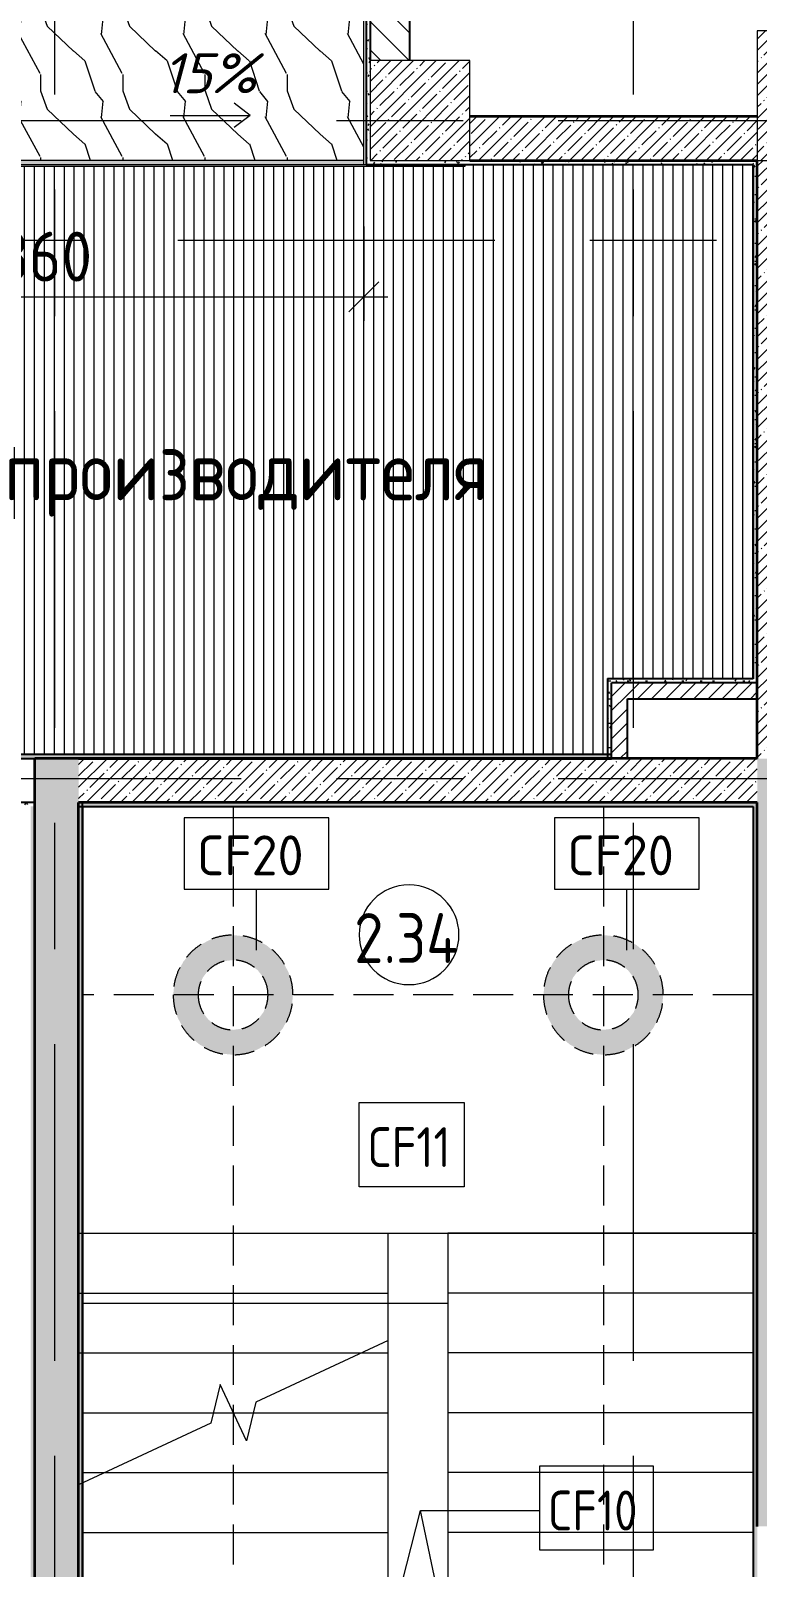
# Model space of a CAD drawing. Header units: millimetres. Extents: x 35146 to 234858, y -8553 to 29000.
# Drawn here: x 71840 to 75480, y 3845 to 11550 of the extents above; entities that cross this region are included whole.
import ezdxf

# ---------------------------------------------------------------- set-up
doc = ezdxf.new("R2010")
doc.units = ezdxf.units.MM
for name, pattern in [('200_ШТРИХ__ш1_п0_6_', [160, 100, -60]), ('ADSK_Штрих_ш2 п1', [300, 200, -100]), ('Осевая', [3175, 635, -476.25, 1587.5, -476.25])]:
    doc.linetypes.add(name, pattern=pattern)
for name, color, linetype, lineweight in [('A-ANNO-DIMS', 7, 'Continuous', 9), ('A-ANNO-DIMS-100', 7, 'Continuous', 9), ('A-AREA-IDEN', 7, 'Continuous', 9), ('A-CLNG', 7, 'Continuous', 9), ('A-CLNG-IDEN', 7, 'Continuous', 9), ('A-CLNG-PATT', 7, 'Continuous', 9), ('A-DETL', 7, 'Continuous', 9), ('A-DETL-1', 7, 'ADSK_Штрих_ш2 п1', 9), ('A-DETL-MBND', 7, '200_ШТРИХ__ш1_п0_6_', 9), ('A-DETL-MBND-1', 7, 'Continuous', 9), ('A-FLOR', 7, 'Continuous', 9), ('A-WALL', 7, 'Continuous', 9), ('G-ANNO-DIMS', 7, 'Continuous', 9), ('G-ANNO-TEXT', 7, 'Continuous', 9), ('I-WALL', 7, 'Continuous', 9), ('S-COLS', 7, 'Continuous', 9), ('S-STRS-1', 7, 'Continuous', 9), ('S-STRS-MBND', 7, 'Continuous', 9), ('Оси-2', 7, 'Осевая', 9)]:
    doc.layers.add(name, color=color, linetype=linetype, lineweight=lineweight)
for name, color, linetype, lineweight, true_color in [('A-WALL-1', 7, 'Continuous', 25, 0x3c3c3c), ('A-WALL-3', 7, 'Continuous', 35, 0x3c3c3c), ('A-WALL-FNSH-2', 7, 'Continuous', 13, 0x3c3c3c), ('G-ANNO-TEXT-1', 7, 'Continuous', 9, 0x3c3c3c)]:
    doc.layers.add(name, color=color, linetype=linetype, lineweight=lineweight, true_color=true_color)
doc.styles.add('GOST Common', font='GOST_Common.ttf', dxfattribs={"width": 0.9, "height": 250})
doc.styles.add('GOST Common_1', font='GOST_Common.ttf', dxfattribs={"height": 200})
doc.styles.add('GOST Common_2', font='GOST_Common.ttf', dxfattribs={"width": 0.9, "height": 300})
doc.styles.add('GOST Common_3', font='GOST_Common.ttf', dxfattribs={"width": 0.9, "height": 200})
doc.styles.add('ISOCPEUR', font='isocpeur.ttf', dxfattribs={"width": 0.9, "height": 250})
doc.styles.add('ISOCPEUR_I', font='isocpeui.ttf', dxfattribs={"height": 200})
doc.dimstyles.new('ISO-2_5_0_9К_БОЛЬШОЙ', dxfattribs={"dimscale": 304.8, "dimtxt": 248.995294, "dimasz": 0.492126, "dimexe": 0.393701, "dimexo": 0.984252, "dimgap": 0, "dimtad": 1, "dimdec": 0, "dimrnd": 10, "dimzin": 0, "dimdsep": 46, "dimtxsty": 'ISOCPEUR', "dimblk1": 'OBLIQUE', "dimblk2": 'OBLIQUE', "dimsah": 1, "dimcen": 0.09, "dimdle": 0.393701, "dimazin": 0, "dimtfac": 1, "dimtdec": 4, "dimtix": 1, "dimtmove": 0, "dimatfit": 3, "dimfxl": 1, "dimtvp": 1, "dimtolj": 1, "dimtzin": 0, "dimarcsym": 2})
pattern_1 = [(45, (0, 0), (-57.02463, 57.02463), []), (45, (57.025, 0), (-57.02463, 57.02463), [100.806, -20.161, 3.353, -16.808])]
pattern_2 = [(45, (0, 0), (-35.35534, 35.35534), [])]
pattern_3 = [(0, (0, 0), (121.92, 30.48), [10.058, -81.382, 10.058, -81.382, -487.68]), (0, (0, 0), (121.92, 30.48), [-182.88, 10.058, -172.822, 10.058, -81.382, -213.36]), (0, (0, 0), (121.92, 30.48), [-457.2, 10.058, -50.902, 10.058, -142.342]), (120, (45.72, 15.24), (-87.356454, 90.345817), [10.058, -81.382, 10.058, -81.382, -487.68]), (120, (45.72, 15.24), (-87.356454, 90.345817), [-182.88, 10.058, -172.822, 10.058, -81.382, -213.36]), (120, (45.72, 15.24), (-87.356454, 90.345817), [-457.2, 10.058, -50.902, 10.058, -142.342]), (240, (60.96, 76.2), (-34.563546, -120.825817), [10.058, -81.382, 10.058, -81.382, -487.68]), (240, (60.96, 76.2), (-34.563546, -120.825817), [-182.88, 10.058, -172.822, 10.058, -81.382, -213.36]), (240, (60.96, 76.2), (-34.563546, -120.825817), [-457.2, 10.058, -50.902, 10.058, -142.342])]

# ---------------------------------------------------------------- blocks, each defined once
blk = doc.blocks.new('BSC_Колонна _Прямоугольная - 650х500-23287315-План потолков с обозначением видов отделки и геометрии 2 этажа в осях 12-23')
at = {"layer": 'S-COLS'}
h = blk.add_hatch(dxfattribs=at)
h.set_pattern_fill('FP_33', color=256, style=0, pattern_type=2)
h.set_pattern_definition([(135, (11225, -75730), (-57.02463, -57.02463), []), (135, (11225, -75672.975), (-57.02463, -57.02463), [100.806, -20.161, 3.353, -16.808])])
h.paths.add_polyline_path([(325, -50.2), (325, 250), (-325, 250), (-325, -250), (325, -250)])
for p, q in [((325, 250), (-325, 250)), ((-325, 250), (-325, -250)), ((325, -250), (325, 250)), ((-325, -250), (325, -250))]:
    blk.add_line(p, q, dxfattribs=at)
blk = doc.blocks.new('BSC_Колонна _Прямоугольная - 500х500-V24-План потолков с обозначением видов отделки и геометрии 2 этажа в осях 12-23')
at = {"layer": 'S-COLS'}
h = blk.add_hatch(dxfattribs=at)
h.set_pattern_fill('FP_34', color=256, style=0, pattern_type=2)
h.set_pattern_definition([(45, (-73790, -11150), (-57.02463, 57.02463), []), (45, (-73732.975, -11150), (-57.02463, 57.02463), [100.806, -20.161, 3.353, -16.808])])
h.paths.add_polyline_path([(-250, -250), (250, -250), (250, 250), (-250, 250)])
for p, q in [((250, 250), (-250, 250)), ((-250, 250), (-250, -250)), ((250, -250), (250, 250)), ((-250, -250), (250, -250))]:
    blk.add_line(p, q, dxfattribs=at)
blk = doc.blocks.new('Марка_Помещения - Номер-25198446-План потолков с обозначением видов отделки и геометрии 2 этажа в осях 12-23')
at = {"layer": 'A-AREA-IDEN'}
for start, end in [(360, 180), (180, 360)]:
    blk.add_arc((0, 0), 2.5, start, end, dxfattribs=at)
blk = doc.blocks.new('DIMBLOCK99-План потолков с обозначением видов отделки и геометрии 2 этажа в осях 12-23')
at = {"layer": 'A-ANNO-DIMS-100'}
for p, q in [((70150, 10579.5), (70150, 10095.6)), ((70150, 10215.6), (70150, 10579.5)), ((73509, 10568.5), (73509, 10095.6)), ((73509, 10215.6), (73509, 10568.5)), ((70150, 10215.6), (73629, 10215.6))]:
    blk.add_line(p, q, dxfattribs=at)
at = {"layer": 'A-ANNO-DIMS-100', "lineweight": 20}
for p, q in [((70150, 10215.6), (70225, 10290.6)), ((73509, 10215.6), (73584, 10290.6)), ((70150, 10215.6), (70075, 10140.6)), ((73509, 10215.6), (73434, 10140.6))]:
    blk.add_line(p, q, dxfattribs=at)
at = {"layer": 'A-ANNO-DIMS-100', "color": 0, "insert": (71513.5, 10542.3), "char_height": 250, "width": 758.478, "attachment_point": 1, "line_spacing_factor": 1.149209, "style": 'ISOCPEUR'}
blk.add_mtext('3360', dxfattribs=at)
blk = doc.blocks.new('_Oblique')
at = {"color": 0, "linetype": 'ByBlock', "lineweight": -2}
blk.add_line((-0.5, -0.5), (0.5, 0.5), dxfattribs=at)
blk = doc.blocks.new('М_потолков - Марка_ Имя типа-25382930-План потолков с обозначением видов отделки и геометрии 2 этажа в осях 12-23')
at = {"layer": 'A-CLNG-IDEN'}
for p, q in [((3.625, 1.984375), (-3.625, 1.984375)), ((-3.625, 1.984375), (-3.625, -1.59375)), ((3.625, -1.59375), (3.625, 1.984375)), ((-3.625, -1.59375), (3.625, -1.59375))]:
    blk.add_line(p, q, dxfattribs=at)

msp = doc.modelspace()

# ---------------------------------------------------------------- hatches: boundary and pattern name
at = {"layer": 'A-CLNG-PATT'}
h = msp.add_hatch(dxfattribs=at)
h.set_pattern_fill('FP_46', color=256, style=0, pattern_type=2)
h.set_pattern_definition([(90, (72858.237, -5848.237), (-50, 3e-15), [])])
h.paths.add_polyline_path([(74729, 7921), (74729, 8301), (75459, 8301), (75459, 10879), (74015.2, 10879), (74015.2, 10868.5), (66296, 10868.5), (66296, 10880), (47239.7, 10879), (47239.7, 11679), (44781.7, 11679), (44781.7, 10879), (42401, 10879), (42401, 10209), (38761, 10209), (38761, 7921), (73481, 7921)])
h = msp.add_hatch(dxfattribs=at)
h.set_pattern_fill('FP_57', color=256, style=0, pattern_type=2)
h.set_pattern_definition([(108.247, (2126.28, 0), (-411.95624, 833.00386), [157.879, -1157.782]), (139.088, (2076.85, 149.94), (-2471.766264, 2082.517559), [76.318, -3739.57]), (136.534, (2431.137, 199.92), (-6179.4116994, 5831.046324), [181.635, -8900.109]), (109.782, (2299.31, 324.87), (-1235.866191, 3332.010023), [97.377, -4771.46]), (90, (2266.35, 0), (-411.964, 416.5), [83.3, -333.2]), (118.181, (2266.352, 83.3), (2883.7516188, -5414.4966765), [226.806, -11113.46]), (84.351, (2159.24, 283.22), (-411.976436, -3748.49879), [83.707, -4101.618]), (129.497, (2167.48, 366.52), (1647.843493, -2082.50735), [64.77, -3173.726])])
h.paths.add_polyline_path([(70347.1, 10879.5), (70347.1, 10900), (73509, 10900), (73509, 11664), (70151, 11664), (70151, 10879.5), (70152.8, 10879.5)])
h = msp.add_hatch(color=256, dxfattribs=at)
h.paths.add_polyline_path([(69083.2, 10879.5), (69954.2, 10879.5), (69954.2, 10900), (66791, 10900), (66791, 10879.5), (67617.3, 10879.5)])
h.paths.add_polyline_path([(70549.1, 10879.5), (73509, 10879.5), (73509, 10900), (70347.1, 10900), (70347.1, 10879.5)])
at = {"layer": 'A-DETL-MBND-1'}
h = msp.add_hatch(color=256, dxfattribs=at)
h.paths.add_polyline_path([(72853.8, 6414.9), (72912.3, 6420.6), (72968.6, 6437.7), (73020.4, 6465.4), (73065.9, 6502.7), (73103.2, 6548.2), (73130.9, 6600), (73148, 6656.3), (73153.8, 6714.9), (73148, 6773.4), (73130.9, 6829.7), (73103.2, 6881.5), (73065.9, 6927), (73020.4, 6964.3), (72968.6, 6992), (72912.3, 7009.1), (72853.8, 7014.9), (72795.2, 7009.1), (72739, 6992), (72687.1, 6964.3), (72641.6, 6927), (72604.3, 6881.5), (72576.6, 6829.7), (72559.5, 6773.4), (72553.8, 6714.9), (72559.5, 6656.3), (72576.6, 6600), (72604.3, 6548.2), (72641.6, 6502.7), (72687.1, 6465.4), (72739, 6437.7), (72795.2, 6420.6)])
h.paths.add_polyline_path([(72853.8, 6539.9), (72808.5, 6545.8), (72766.3, 6563.3), (72730, 6591.1), (72702.2, 6627.4), (72684.7, 6669.6), (72678.8, 6714.9), (72684.7, 6760.1), (72702.2, 6802.4), (72730, 6838.6), (72766.3, 6866.4), (72808.5, 6883.9), (72853.8, 6889.9), (72899.1, 6883.9), (72941.3, 6866.4), (72977.5, 6838.6), (73005.3, 6802.4), (73022.8, 6760.1), (73028.8, 6714.9), (73022.8, 6669.6), (73005.3, 6627.4), (72977.5, 6591.1), (72941.3, 6563.3), (72899.1, 6545.8)])
h = msp.add_hatch(color=256, dxfattribs=at)
h.paths.add_polyline_path([(74709, 6414.9), (74767.5, 6420.6), (74823.8, 6437.7), (74875.7, 6465.4), (74921.1, 6502.7), (74958.4, 6548.2), (74986.2, 6600), (75003.2, 6656.3), (75009, 6714.9), (75003.2, 6773.4), (74986.2, 6829.7), (74958.4, 6881.5), (74921.1, 6927), (74875.7, 6964.3), (74823.8, 6992), (74767.5, 7009.1), (74709, 7014.9), (74650.5, 7009.1), (74594.2, 6992), (74542.3, 6964.3), (74496.9, 6927), (74459.6, 6881.5), (74431.8, 6829.7), (74414.8, 6773.4), (74409, 6714.9), (74414.8, 6656.3), (74431.8, 6600), (74459.6, 6548.2), (74496.9, 6502.7), (74542.3, 6465.4), (74594.2, 6437.7), (74650.5, 6420.6)])
h.paths.add_polyline_path([(74709, 6539.9), (74663.7, 6545.8), (74621.5, 6563.3), (74585.3, 6591.1), (74557.4, 6627.4), (74540, 6669.6), (74534, 6714.9), (74540, 6760.1), (74557.4, 6802.4), (74585.3, 6838.6), (74621.5, 6866.4), (74663.7, 6883.9), (74709, 6889.9), (74754.3, 6883.9), (74796.5, 6866.4), (74832.7, 6838.6), (74860.6, 6802.4), (74878, 6760.1), (74884, 6714.9), (74878, 6669.6), (74860.6, 6627.4), (74832.7, 6591.1), (74796.5, 6563.3), (74754.3, 6545.8)])
at = {"layer": 'I-WALL'}
h = msp.add_hatch(dxfattribs=at)
h.set_pattern_fill('FP_45', color=256, style=0, pattern_type=2)
h.set_pattern_definition(pattern_3)
h.paths.add_polyline_path([(73520, 10900), (73540, 10900), (73540, 11700), (73520, 11700), (73520, 11400)])
h = msp.add_hatch(dxfattribs=at)
h.set_pattern_fill('FP_19', color=256, style=0, pattern_type=2)
h.set_pattern_definition([(135, (0, 0), (-70.71068, -70.71068), [])])
h.paths.add_polyline_path([(73540, 11400), (73740, 11400), (73740, 11700), (73540, 11700)])
h = msp.add_hatch(dxfattribs=at)
h.set_pattern_fill('FP_17', color=256, style=0, pattern_type=2)
h.set_pattern_definition(pattern_1)
h.paths.add_polyline_path([(75480, 10900), (75480, 11120), (74040, 11120), (74040, 10900), (74946.9, 10900)])
h = msp.add_hatch(dxfattribs=at)
h.set_pattern_fill('FP_45', color=256, style=0, pattern_type=2)
h.set_pattern_definition(pattern_3)
h.paths.add_polyline_path([(75460, 10880), (75460, 10900), (73520, 10900), (73520, 10880), (74946.9, 10880)])
h = msp.add_hatch(dxfattribs=at)
h.set_pattern_fill('FP_45', color=256, style=0, pattern_type=2)
h.set_pattern_definition(pattern_3)
h.paths.add_polyline_path([(75480, 8300), (75480, 10900), (75460, 10900), (75460, 8300)])
h = msp.add_hatch(dxfattribs=at)
h.set_pattern_fill('FP_17', color=256, style=0, pattern_type=2)
h.set_pattern_definition(pattern_1)
h.paths.add_polyline_path([(75480, 7900), (75700, 7900), (75700, 10900), (75480, 10900), (75480, 8200)])
h = msp.add_hatch(dxfattribs=at)
h.set_pattern_fill('FP_45', color=256, style=0, pattern_type=2)
h.set_pattern_definition(pattern_3)
h.paths.add_polyline_path([(74750, 8280), (75480, 8280), (75480, 8300), (74730, 8300), (74730, 8280)])
h = msp.add_hatch(dxfattribs=at)
h.set_pattern_fill('FP_45', color=256, style=0, pattern_type=2)
h.set_pattern_definition(pattern_3)
h.paths.add_polyline_path([(74730, 7900), (74750, 7900), (74750, 8280), (74730, 8280)])
h = msp.add_hatch(dxfattribs=at)
h.set_pattern_fill('FP_21', color=256, style=0, pattern_type=2)
h.set_pattern_definition(pattern_2)
h.paths.add_polyline_path([(74830, 7900), (74830, 8280), (74750, 8280), (74750, 7900)])
h = msp.add_hatch(dxfattribs=at)
h.set_pattern_fill('FP_21', color=256, style=0, pattern_type=2)
h.set_pattern_definition(pattern_2)
h.paths.add_polyline_path([(74830, 8200), (75480, 8200), (75480, 8280), (74830, 8280)])
h = msp.add_hatch(dxfattribs=at)
h.set_pattern_fill('FP_45', color=256, style=0, pattern_type=2)
h.set_pattern_definition(pattern_3)
h.paths.add_polyline_path([(74750, 7900), (74750, 7920), (38742.7, 7919.5), (38742.7, 7900), (73481, 7900)])
h = msp.add_hatch(dxfattribs=at)
h.set_pattern_fill('FP_17', color=256, style=0, pattern_type=2)
h.set_pattern_definition(pattern_1)
h.paths.add_polyline_path([(72080, 120), (72080, 7900), (71860, 7900), (71860, 120), (72015.1, 120)])
h = msp.add_hatch(dxfattribs=at)
h.set_pattern_fill('FP_17', color=256, style=0, pattern_type=2)
h.set_pattern_definition(pattern_1)
h.paths.add_polyline_path([(75480, 7680), (75480, 7900), (72080, 7900), (72080, 7680), (74946.9, 7680)])
h = msp.add_hatch(dxfattribs=at)
h.set_pattern_fill('FP_17', color=256, style=0, pattern_type=2)
h.set_pattern_definition(pattern_1)
h.paths.add_polyline_path([(75480, -100), (75700, -100), (75700, 350), (75480, 350), (75480, 120)])
h.paths.add_polyline_path([(75700, 1150), (75700, 3550), (75480, 3550), (75480, 1150)])
h.paths.add_polyline_path([(75700, 4050), (75700, 7900), (75480, 7900), (75480, 4050), (75679.8, 4050)])
h = msp.add_hatch(dxfattribs=at)
h.set_pattern_fill('FP_45', color=256, style=0, pattern_type=2)
h.set_pattern_definition(pattern_3)
h.paths.add_polyline_path([(71839, 7660), (71860, 7660), (71860, 7680), (70420, 7680), (70420, 7660), (70549.1, 7660)])
h = msp.add_hatch(dxfattribs=at)
h.set_pattern_fill('FP_45', color=256, style=0, pattern_type=2)
h.set_pattern_definition(pattern_3)
h.paths.add_polyline_path([(71840, 140), (71860, 140), (71860, 7660), (71840, 7660), (71840, 141)])
h = msp.add_hatch(dxfattribs=at)
h.set_pattern_fill('FP_45', color=256, style=0, pattern_type=2)
h.set_pattern_definition(pattern_3)
h.paths.add_polyline_path([(75460, 7660), (75480, 7660), (75480, 7680), (72080, 7680), (72080, 7660), (74946.9, 7660)])
h = msp.add_hatch(dxfattribs=at)
h.set_pattern_fill('FP_45', color=256, style=0, pattern_type=2)
h.set_pattern_definition(pattern_3)
h.paths.add_polyline_path([(72100, 120), (72100, 7680), (72080, 7680), (72080, 120)])
h = msp.add_hatch(dxfattribs=at)
h.set_pattern_fill('FP_45', color=256, style=0, pattern_type=2)
h.set_pattern_definition(pattern_3)
h.paths.add_polyline_path([(75460, 130), (75480, 130), (75480, 7660), (75460, 7659), (75460, 333.4)])

# ---------------------------------------------------------------- linework, layer by layer
at = {"layer": 'A-CLNG'}
for p, q in [((74015.2, 10868.5), (66296, 10868.5)), ((73509, 10900), (70347.1, 10900)), ((73509, 10879.5), (73509, 10900)), ((75459, 10879), (74015.2, 10879)), ((75459, 8301), (75459, 10879)), ((74729, 7921), (74729, 8301)), ((74729, 8301), (75459, 8301)), ((38761, 7921), (74729, 7921))]:
    msp.add_line(p, q, dxfattribs=at)
at = {"layer": 'A-CLNG-IDEN'}
for p, q in [((72971.1, 6939.9), (72971.1, 7245.8)), ((74826.4, 6939.9), (74826.4, 7245.8))]:
    msp.add_line(p, q, dxfattribs=at)
at = {"layer": 'A-DETL'}
for p, q in [((73630, 5520), (73930, 5520)), ((73630, 1620), (73630, 5520)), ((73930, 5520), (73930, 1620))]:
    msp.add_line(p, q, dxfattribs=at)
at = {"layer": 'A-DETL-1'}
for p, q in [((72853.8, 7659), (72853.8, 141)), ((74709, 7659), (74709, 120)), ((75456.7, 6714.9), (72100, 6714.9))]:
    msp.add_line(p, q, dxfattribs=at)
at = {"layer": 'A-DETL-MBND'}
for p, q in [((74015.2, 10879.5), (74015.2, 10880)), ((75459, 10879), (74015.2, 10879)), ((75459, 8301), (75459, 10879)), ((74729, 7921), (74729, 8301)), ((74729, 8301), (75460, 8301)), ((38761, 7921), (74729, 7921))]:
    msp.add_line(p, q, dxfattribs=at)
for centre, radius, start, end in [((72853.8, 6714.9), 300, 0, 180), ((74709, 6714.9), 300, 0, 180), ((72853.8, 6714.9), 175, 0, 180), ((74709, 6714.9), 175, 0, 180), ((72853.8, 6714.9), 300, 180, 360), ((72853.8, 6714.9), 175, 180, 0), ((74709, 6714.9), 300, 180, 360), ((74709, 6714.9), 175, 180, 0)]:
    msp.add_arc(centre, radius, start, end, dxfattribs=at)
at = {"layer": 'A-FLOR'}
msp.add_line((72100, 5170), (73930, 5170), dxfattribs=at)
at = {"layer": 'A-WALL'}
msp.add_line((75460, 7659), (75459, 7659), dxfattribs=at)
at = {"layer": 'A-WALL-1'}
for p, q in [((73520, 11680), (73520, 10880)), ((73540, 11700), (73540, 11400)), ((73740, 11400), (73740, 11700)), ((73520, 10880), (75460, 10880)), ((75460, 10880), (75460, 8300)), ((74730, 8300), (74730, 7900)), ((75460, 8300), (74730, 8300)), ((75480, 8280), (74750, 8280)), ((74750, 7900), (74750, 8280)), ((74830, 7900), (74830, 8200)), ((74830, 8200), (75480, 8200)), ((74750, 7920), (38742.7, 7920)), ((65910, 7900), (72080, 7900)), ((71860, 7680), (70320, 7680)), ((72080, 7660), (75460, 7660)), ((72100, 120), (72100, 7680)), ((75460, 7660), (75460, 130))]:
    msp.add_line(p, q, dxfattribs=at)
at = {"layer": 'A-WALL-3'}
for p, q in [((75480, 11120), (74040, 11120)), ((74040, 10900), (75480, 10900)), ((75480, 7900), (75480, 10900)), ((75480, 7900), (71860, 7900)), ((71860, -100), (71860, 7900)), ((72080, 7900), (74750, 7900)), ((72080, 120), (72080, 7680)), ((75480, 7680), (72080, 7680)), ((75480, 4050), (75480, 7680))]:
    msp.add_line(p, q, dxfattribs=at)
at = {"layer": 'A-WALL-FNSH-2'}
for p, q in [((72100, 7659), (72100.4, 7659)), ((72100.4, 7659), (72100.4, 3414.8)), ((72101.4, 7659), (75459, 7659)), ((72101.4, 3414.8), (72101.4, 7659)), ((75459, 7659), (75459, 351))]:
    msp.add_line(p, q, dxfattribs=at)
at = {"layer": 'G-ANNO-DIMS'}
for p, q in [((72939.3, 11125.6), (72859.3, 11187)), ((72539.3, 11125.6), (72939.3, 11125.6)), ((72939.3, 11125.6), (72859.3, 11064.2))]:
    msp.add_line(p, q, dxfattribs=at)
at = {"layer": 'G-ANNO-TEXT-1'}
for p, q in [((73657.4, 3599.8), (73793.5, 4129.5)), ((73793.5, 4129.5), (74390.4, 4129.5)), ((73906.4, 3594), (73793.5, 4129.5)), ((73793.5, 4129.5), (74390.4, 4129.5))]:
    msp.add_line(p, q, dxfattribs=at)
at = {"layer": 'G-ANNO-TEXT-1', "flags": 128}
for points in [[(73485.6, 6176.3), (74012, 6176.3), (74012, 5752.3), (73485.6, 5752.3)], [(74390.4, 4353.9), (74959.1, 4353.9), (74959.1, 3929.9), (74390.4, 3929.9)]]:
    msp.add_lwpolyline(points, close=True, dxfattribs=at)
at = {"layer": 'I-WALL'}
for p, q in [((73509, 10900), (73509, 11680)), ((66296, 10879.5), (73514.5, 10879.5)), ((73514.5, 10868.5), (66785.5, 10868.5)), ((73514.5, 10879.5), (74015.2, 10879.5)), ((74015.2, 10879), (74015.2, 10868.5)), ((72101, 7659), (72100.4, 7659)), ((72101, 7659), (72101, 4580.6)), ((72100, 5560.4), (72101.4, 5560.4)), ((72101, 4580.6), (72100, 4580.6)), ((72100.4, 4578), (72101.4, 4578))]:
    msp.add_line(p, q, dxfattribs=at)
at = {"layer": 'S-STRS-1'}
for p, q in [((75460, 5520), (73930, 5520)), ((75460, 5520), (73930, 5520)), ((75460, 5220), (73930, 5220)), ((75460, 5220), (73930, 5220)), ((73498.4, 4920), (73630, 4920)), ((73498.4, 4920), (73630, 4920)), ((75460, 4920), (73930, 4920)), ((75460, 4920), (73930, 4920)), ((72754.6, 4620), (72855, 4620)), ((72754.6, 4620), (72855, 4620)), ((72955.4, 4620), (73630, 4620)), ((72955.4, 4620), (73630, 4620)), ((75460, 4620), (73930, 4620)), ((75460, 4620), (73930, 4620)), ((72211.6, 4320), (73630, 4320)), ((72211.6, 4320), (73630, 4320)), ((75460, 4320), (73930, 4320)), ((75460, 4320), (73930, 4320)), ((72100, 4020), (73630, 4020)), ((72100, 4020), (73630, 4020)), ((75460, 4020), (73930, 4020)), ((75460, 4020), (73930, 4020))]:
    msp.add_line(p, q, dxfattribs=at)
at = {"layer": 'S-STRS-MBND'}
for p, q in [((75480, 7680), (72080, 7680)), ((72080, 7680), (72080, 5520)), ((75480, 5520), (75480, 7680)), ((72080, 5520), (73630, 5520)), ((72080, 4900), (72080, 5520)), ((72080, 5520), (73630, 5520)), ((73630, 5520), (75480, 5520)), ((73630, 4981.4), (73630, 5520)), ((72080, 5220), (73630, 5220)), ((73630, 4981.4), (72968.3, 4672.8)), ((72080, 4920), (73498.4, 4920)), ((72789, 4761.6), (72741.7, 4567.2)), ((72921, 4478.4), (72789, 4761.6)), ((72968.3, 4672.8), (72921, 4478.4)), ((72741.7, 4567.2), (72080, 4258.6)), ((72100, 4620), (72754.6, 4620)), ((72855, 4620), (72955.4, 4620)), ((72100, 4320), (72211.6, 4320))]:
    msp.add_line(p, q, dxfattribs=at)
at = {"layer": 'Оси-2'}
for p, q in [((71960, 593.7), (71960, 24898.1)), ((74860, 593.7), (74860, 24898.1)), ((38446.2, 11100), (82200, 11100)), ((39716.2, 10500), (82200, 10500)), ((38446.2, 7800), (82200, 7800))]:
    msp.add_line(p, q, dxfattribs=at)

# ---------------------------------------------------------------- block references
at = {"layer": 'A-AREA-IDEN', "xscale": 99.99999999999993, "yscale": 99.99999999999993, "zscale": 99.99999999999993}
msp.add_blockref('Марка_Помещения - Номер-25198446-План потолков с обозначением видов отделки и геометрии 2 этажа в осях 12-23', (73735.3, 7016.7), dxfattribs=at)
at = {"layer": 'A-CLNG-IDEN', "xscale": 99.99999999999993, "yscale": 99.99999999999993, "zscale": 99.99999999999993}
for p in [(72971.1, 7405.2), (74826.4, 7405.2)]:
    msp.add_blockref('М_потолков - Марка_ Имя типа-25382930-План потолков с обозначением видов отделки и геометрии 2 этажа в осях 12-23', p, dxfattribs=at)
at = {"layer": 'S-COLS', "rotation": 270.0000000000007}
msp.add_blockref('BSC_Колонна _Прямоугольная - 650х500-23287315-План потолков с обозначением видов отделки и геометрии 2 этажа в осях 12-23', (75730, 11225), dxfattribs=at)
at = {"layer": 'S-COLS'}
msp.add_blockref('BSC_Колонна _Прямоугольная - 500х500-V24-План потолков с обозначением видов отделки и геометрии 2 этажа в осях 12-23', (73790, 11150), dxfattribs=at)

# ---------------------------------------------------------------- texts
at = {"layer": 'A-AREA-IDEN', "insert": (73460.6, 7125.2), "char_height": 250, "width": 685.443, "attachment_point": 1, "style": 'GOST Common'}
msp.add_mtext('2.34', dxfattribs=at)
at = {"layer": 'A-CLNG-IDEN', "char_height": 200, "width": 705.485, "attachment_point": 1, "style": 'GOST Common_1'}
for insert in [(72672.3, 7514.9), (74527.6, 7514.9)]:
    msp.add_mtext('CF20', dxfattribs=dict(at, insert=insert))
at = {"layer": 'G-ANNO-DIMS', "insert": (72501.3, 11436.9), "char_height": 200, "width": 571.276, "attachment_point": 1, "line_spacing_factor": 1.149209, "style": 'ISOCPEUR_I'}
msp.add_mtext('15%', dxfattribs=at)
at = {"layer": 'G-ANNO-TEXT', "insert": (71706.8, 9494.9), "char_height": 300, "width": 3080.885, "attachment_point": 1, "style": 'GOST Common_2'}
msp.add_mtext('производителя', dxfattribs=at)
at = {"layer": 'G-ANNO-TEXT-1', "char_height": 200, "attachment_point": 1, "style": 'GOST Common_3'}
for s, insert, width in [('CF11', (73525.6, 6051.9), 533.924), ('CF10', (74430.4, 4229.5), 584.43)]:
    msp.add_mtext(s, dxfattribs=dict(at, insert=insert, width=width))

# ---------------------------------------------------------------- dimensions: what is measured, and where the dimension line sits
at = {"layer": 'A-ANNO-DIMS'}
dim = msp.add_linear_dim(base=(73509, 10215.6), p1=(70150, 10879.5), p2=(73509, 10868.5), dimstyle='ISO-2_5_0_9К_БОЛЬШОЙ', override={"dimpost": '<>', "dimfxl": 3359.01804}, dxfattribs=at)
dim.commit()
dim.dimension.update_dxf_attribs({"geometry": 'DIMBLOCK99-План потолков с обозначением видов отделки и геометрии 2 этажа в осях 12-23', "text_midpoint": (71829.5, 10340.6)})

doc.saveas('drawing.dxf')
